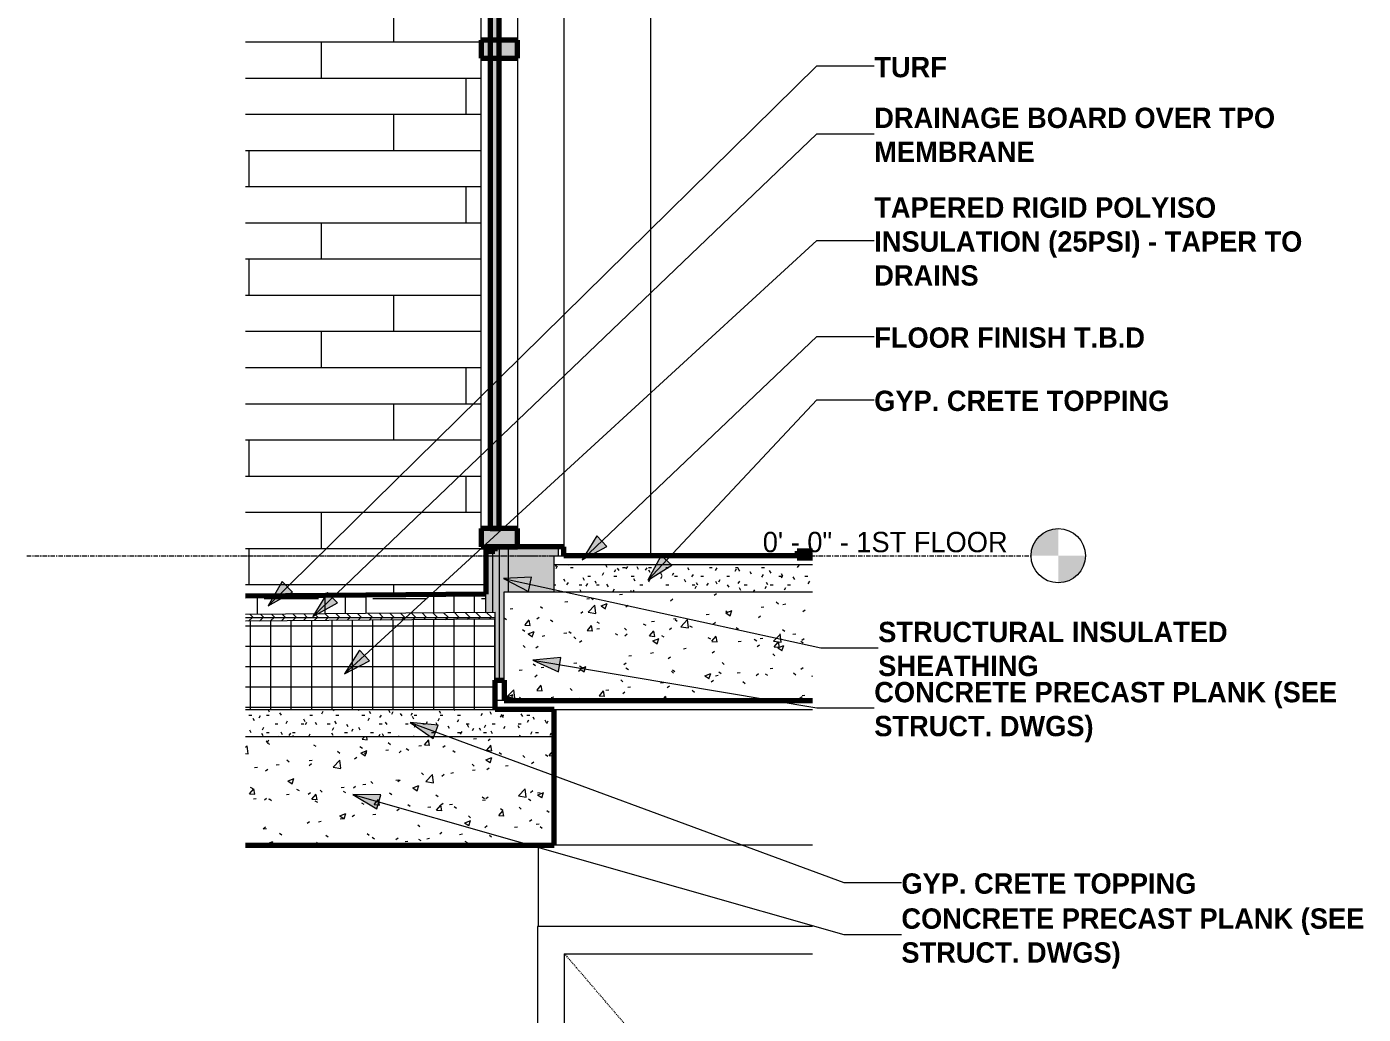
# Model space of a CAD drawing. Header units: inches. Extents: x -3449 to -2631, y -208 to 451.
# Drawn here: x -3293.9 to -3146.2, y -50.7 to 58.5 of the extents above; entities that cross this region are included whole.
import ezdxf

# ---------------------------------------------------------------- set-up
doc = ezdxf.new("R2010")
doc.units = ezdxf.units.IN
doc.header["$MEASUREMENT"] = 0
for name, pattern in [('Aligning Line 1_8_', [0.25, 0.125, -0.125]), ('Dash 1_16_', [0.125, 0.0625, -0.0625]), ('Grid Line 1_2_', [0.875, 0.5, -0.125, 0.125, -0.125])]:
    doc.linetypes.add(name, pattern=pattern)
for name, color, linetype, lineweight in [('0-2', 135, 'Continuous', 9), ('0-3', 250, 'Continuous', 5), ('A-DOOR-1', 7, 'Dash 1_16_', 9), ('A-DOOR-FRAM-1', 7, 'Continuous', 9), ('A-FLOR-2', 31, 'Continuous', 18), ('A-FLOR-3', 55, 'Continuous', 18), ('A-FLOR-4', 192, 'Continuous', 70), ('A-FLOR-5', 250, 'Continuous', 70), ('A-FLOR-LEVL', 51, 'Continuous', 9), ('A-FLOR-LEVL-1', 51, 'Grid Line 1_2_', 9), ('A-FLOR-MCUT', 51, 'Continuous', 18), ('A-FLOR-PATT-1', 8, 'Continuous', 9), ('A-FLOR-PATT-2', 135, 'Continuous', 9), ('A-GLAZ-1', 55, 'Continuous', 18), ('A-GLAZ-2', 10, 'Continuous', 18), ('A-GLAZ-3', 27, 'Continuous', 18), ('A-GLAZ-4', 151, 'Continuous', 70), ('A-WALL', 113, 'Continuous', 18), ('A-WALL-1', 55, 'Continuous', 18), ('A-WALL-3', 8, 'Continuous', 5), ('A-WALL-4', 23, 'Continuous', 18), ('A-WALL-7', 113, 'Continuous', 70), ('A-WALL-PATT-1', 135, 'Continuous', 9), ('A-WALL-PATT-2', 111, 'Continuous', 9), ('G-ANNO-SYMB', 111, 'Aligning Line 1_8_', 9), ('G-ANNO-TEXT', 231, 'Continuous', 9), ('I-WALL-1', 55, 'Continuous', 18)]:
    doc.layers.add(name, color=color, linetype=linetype, lineweight=lineweight)
doc.styles.add('Century Gothic', font='ufonts.com_century-gothic.ttf', dxfattribs={"height": 2.25})
doc.styles.add('Century Gothic_B', font='GOTHICB.TTF', dxfattribs={"height": 2.25})
pattern_1 = [(0, (-3381.6211, 68.768), (0, 1.2), []), (315, (-3381.6211, 68.768), (1.199253, 0), [1.696, -1.696]), (45, (-3381.6211, 68.768), (1.199253, 0), [1.696, -1.696])]
pattern_2 = [(0, (-3381.6211, 68.768), (3.84, 0.96), [0.317, -2.563, 0.317, -2.563, -15.36]), (0, (-3381.6211, 68.768), (3.84, 0.96), [-5.76, 0.317, -5.443, 0.317, -2.563, -6.72]), (0, (-3381.6211, 68.768), (3.84, 0.96), [-14.4, 0.317, -1.603, 0.317, -4.483]), (120, (-3380.1811, 69.248), (-2.7513844, 2.8455376), [0.317, -2.563, 0.317, -2.563, -15.36]), (120, (-3380.1811, 69.248), (-2.7513844, 2.8455376), [-5.76, 0.317, -5.443, 0.317, -2.563, -6.72]), (120, (-3380.1811, 69.248), (-2.7513844, 2.8455376), [-14.4, 0.317, -1.603, 0.317, -4.483]), (240, (-3379.7011, 71.168), (-1.0886156, -3.8055376), [0.317, -2.563, 0.317, -2.563, -15.36]), (240, (-3379.7011, 71.168), (-1.0886156, -3.8055376), [-5.76, 0.317, -5.443, 0.317, -2.563, -6.72]), (240, (-3379.7011, 71.168), (-1.0886156, -3.8055376), [-14.4, 0.317, -1.603, 0.317, -4.483])]
pattern_3 = [(50, (-3381.621, 68.768), (6.886, -0.6021), [0.72, -7.92]), (355, (-3381.621, 68.768), (-1.33176, 7.22055), [0.576, -6.336]), (100.451, (-3381.047, 68.718), (5.55363, 6.6182), [0.612, -6.731]), (46.184, (-3381.621, 70.688), (10.24564, -1.58893), [1.08, -11.88]), (96.636, (-3380.767, 70.555), (8.97244, 9.3515), [0.918, -10.096]), (351.184, (-3381.621, 70.688), (8.9732, 9.35123), [0.864, -9.504]), (21, (-3380.661, 70.208), (5.73073, -3.865), [0.72, -7.92]), (326, (-3380.661, 70.208), (2.3358, 6.96088), [0.576, -6.336]), (71.451, (-3380.184, 69.886), (8.06588, 3.09595), [0.612, -6.731]), (37.5, (-3381.621, 68.768), (0.116866, 3.195478), [0.317, -5.942, 0.317, -6.115, -6.36]), (37.5, (-3381.621, 68.768), (0.116866, 3.195478), [-12.691, 0.317, -6.043]), (7.5, (-3381.621, 68.768), (2.52543, 3.786025), [0.317, -3.35, 0.317, -5.798, -2.424]), (7.5, (-3381.621, 68.768), (2.52543, 3.786025), [-9.782, 0.317, -2.107]), (327.5, (-3383.762, 68.768), (5.12437, -0.216176), [0.317, -2.083, 0.317, -7.171, -9.936]), (327.5, (-3383.762, 68.768), (5.12437, -0.216176), [-9.888, 0.317, -9.619]), (317.5, (-3384.722, 68.768), (5.59833, 0.96141), [0.317, -2.803, 0.317, -4.656, -7.056]), (317.5, (-3384.722, 68.768), (5.59833, 0.96141), [-8.093, 0.317, -6.739])]

# ---------------------------------------------------------------- blocks, each defined once
blk = doc.blocks.new('generic INT BASEMENT STR_ DOOR - generic INT BASEMENT STR_ DOOR-2045543-Section 15 - Callout 2')
at = {"layer": 'A-DOOR-1'}
for p, q in [((3436.4, -75.94), (3409.02, -44)), ((3409.24, -127.75), (3436.4, -96.06))]:
    blk.add_line(p, q, dxfattribs=at)
at = {"layer": 'A-DOOR-FRAM-1'}
for p, q in [((3436.4, -41), (3406.02, -41)), ((3406.02, -41), (3406.02, -127.75)), ((3409.02, -127.75), (3409.02, -44)), ((3409.02, -44), (3436.4, -44))]:
    blk.add_line(p, q, dxfattribs=at)
blk = doc.blocks.new('CTR - 1st Phase - Common Walls_rvt-2-Section 15 - Callout 2')
at = {"layer": 'A-FLOR-2'}
blk.add_hatch(color=256, dxfattribs=at).paths.add_polyline_path([(3436.4, 0), (3436.4, 0.5), (3434.72, 0.5), (3434.72, 0)], flags=0)
at = {"layer": 'A-WALL-PATT-1'}
h = blk.add_hatch(dxfattribs=at)
h.set_pattern_fill('FP_23', color=256, style=0, pattern_type=2)
h.set_pattern_definition([(90, (3819.324, -128), (-36.188, 2e-15), [])])
h.paths.add_polyline_path([(3406.02, -127.75), (3406.02, -41), (3436.4, -41), (3436.4, -32), (3373.76, -32), (3373.76, -127.75)], flags=0)
at = {"layer": 'A-FLOR-5'}
for p, q in [((3436.4, 0.5), (3434.72, 0.5)), ((3434.72, 0.5), (3434.72, -0.25)), ((3434.72, -0.25), (3436.4, -0.25))]:
    blk.add_line(p, q, dxfattribs=at)
at = {"layer": 'I-WALL-1'}
blk.add_line((3418.52, 109.87), (3418.52, 0), dxfattribs=at)
at = {"layer": '0-2'}
blk.add_blockref('generic INT BASEMENT STR_ DOOR - generic INT BASEMENT STR_ DOOR-2045543-Section 15 - Callout 2', (0, 0), dxfattribs=at)
blk = doc.blocks.new('_THE_ WINDOW _ DOOR - Window - 1st Floor-2113398-Section 15 - Callout 2')
at = {"layer": 'A-GLAZ-2'}
blk.add_hatch(color=256, dxfattribs=at).paths.add_polyline_path([(3401.8, 3), (3401.8, 83.37), (3400.8, 83.37), (3400.8, 3), (3401.48, 3)], flags=0)
at = {"layer": 'A-GLAZ-3'}
h = blk.add_hatch(color=256, dxfattribs=at)
h.paths.add_polyline_path([(3399.8, 1), (3403.8, 1), (3403.8, 3), (3399.8, 3)], flags=0)
h.paths.add_polyline_path([(3400.32, 83.37), (3403.8, 83.37), (3403.8, 85.37), (3399.8, 85.37), (3399.8, 83.37), (3400.3, 83.37)], flags=0)
h = blk.add_hatch(color=256, dxfattribs=at)
h.paths.add_polyline_path([(3401.8, 55), (3403.8, 55), (3403.8, 57), (3401.8, 57)], flags=0)
h.paths.add_polyline_path([(3400.8, 55), (3400.8, 57), (3399.8, 57), (3399.8, 55), (3400.66, 55)], flags=0)
blk.add_hatch(color=256, dxfattribs=at).paths.add_polyline_path([(3401.3, 0.5), (3401.3, 1), (3400.3, 1), (3400.3, 0.5), (3401.05, 0.5)], flags=0)
at = {"layer": 'A-GLAZ-1'}
for p, q in [((3399.8, 57), (3399.8, 83.37)), ((3403.8, 83.37), (3403.8, 57)), ((3399.8, 3), (3399.8, 55)), ((3403.8, 55), (3403.8, 3))]:
    blk.add_line(p, q, dxfattribs=at)
at = {"layer": 'A-GLAZ-4'}
for p, q in [((3403.8, 85.37), (3399.8, 85.37)), ((3399.8, 85.37), (3399.8, 83.37)), ((3403.8, 83.37), (3403.8, 85.37)), ((3399.8, 83.37), (3403.8, 83.37)), ((3400.8, 83.37), (3400.8, 3)), ((3401.8, 83.37), (3400.8, 83.37)), ((3401.8, 3), (3401.8, 83.37)), ((3403.8, 57), (3399.8, 57)), ((3399.8, 57), (3399.8, 55)), ((3403.8, 55), (3403.8, 57)), ((3399.8, 55), (3403.8, 55)), ((3403.8, 3), (3399.8, 3)), ((3399.8, 3), (3399.8, 1)), ((3400.8, 3), (3401.8, 3)), ((3403.8, 1), (3403.8, 3)), ((3399.8, 1), (3403.8, 1)), ((3401.3, 1), (3400.3, 1)), ((3400.3, 1), (3400.3, 0.5)), ((3400.3, 0.5), (3401.3, 0.5)), ((3401.3, 0.5), (3401.3, 1))]:
    blk.add_line(p, q, dxfattribs=at)
blk = doc.blocks.new('Level - Level Head - Circle-50818-Section 15 - Callout 2')
at = {"layer": 'A-FLOR-LEVL'}
h = blk.add_hatch(color=256, dxfattribs=at)
edge = h.paths.add_edge_path(flags=0)
edge.add_line((3463.57, 0), (3460.57, 0))
edge.add_arc((3463.57, 0), 3, 90, 180, ccw=False)
edge.add_line((3463.57, 3), (3463.57, 0))
h = blk.add_hatch(color=256, dxfattribs=at)
edge = h.paths.add_edge_path(flags=0)
edge.add_line((3463.57, -3), (3463.57, 0))
edge.add_line((3463.57, 0), (3466.57, 0))
edge.add_arc((3463.57, 0), 3, 270, 360, ccw=False)
blk.add_circle((3463.57, 0), 3, dxfattribs=at)

msp = doc.modelspace()

# ---------------------------------------------------------------- hatches: boundary and pattern name
at = {"layer": 'A-FLOR-PATT-1'}
h = msp.add_hatch(dxfattribs=at)
h.set_pattern_fill('FP_26', color=256, style=0, pattern_type=2)
h.set_pattern_definition(pattern_2)
h.paths.add_polyline_path([(-3224.91, -4), (-3207.04, -4), (-3207.04, -1), (-3235.58, -1), (-3235.58, -4), (-3230.91, -4)], flags=0)
h = msp.add_hatch(dxfattribs=at)
h.set_pattern_fill('FP_22', color=256, style=0, pattern_type=2)
h.set_pattern_definition([(0, (-3381.621, 68.768), (6, 6), [6, -6]), (0, (-3381.621, 71.018), (6, 6), [6, -6]), (0, (-3381.621, 73.268), (6, 6), [6, -6]), (90, (-3380.871, 74.018), (-6, 6), [6, -6]), (90, (-3378.621, 74.018), (-6, 6), [6, -6]), (90, (-3376.371, 74.018), (-6, 6), [6, -6])])
h.paths.add_polyline_path([(-3269.67, -6.48), (-3243.14, -6.26), (-3243.14, -4.26), (-3269.67, -4.48), (-3269.67, -6.32)], flags=0)
h = msp.add_hatch(dxfattribs=at)
h.set_pattern_fill('FP_27', color=256, style=0, pattern_type=2)
h.set_pattern_definition(pattern_3)
h.paths.add_polyline_path([(-3241.08, -16), (-3207.04, -16), (-3207.04, -4), (-3241.08, -4), (-3241.08, -13.75)], flags=0)
h = msp.add_hatch(dxfattribs=at)
h.set_pattern_fill('FP_16', color=256, style=0, pattern_type=2)
h.set_pattern_definition(pattern_1)
h.paths.add_polyline_path([(-3269.67, -7.23), (-3242.08, -7), (-3242.08, -6.25), (-3269.67, -6.48), (-3269.67, -7)], flags=0)
h = msp.add_hatch(dxfattribs=at)
h.set_pattern_fill('FP_24', color=256, style=0, pattern_type=2)
h.set_pattern_definition([(0, (-3381.621, 68.768), (0, 2.25), []), (90, (-3381.621, 68.768), (-2.25, 1e-16), [])])
h.paths.add_polyline_path([(-3269.67, -17), (-3242.08, -17), (-3242.08, -7), (-3269.67, -7.23), (-3269.67, -16.78)], flags=0)
h = msp.add_hatch(dxfattribs=at)
h.set_pattern_fill('FP_26', color=256, style=0, pattern_type=2)
h.set_pattern_definition(pattern_2)
h.paths.add_polyline_path([(-3235.58, -20), (-3235.58, -17), (-3269.67, -17), (-3269.67, -20), (-3238.36, -20)], flags=0)
h = msp.add_hatch(dxfattribs=at)
h.set_pattern_fill('FP_27', color=256, style=0, pattern_type=2)
h.set_pattern_definition(pattern_3)
h.paths.add_polyline_path([(-3269.67, -32), (-3235.58, -32), (-3235.58, -20), (-3269.67, -20)], flags=0)
at = {"layer": 'A-FLOR-PATT-2'}
msp.add_hatch(color=256, dxfattribs=at).paths.add_polyline_path([(-3269.67, -4.48), (-3246.18, -4.28), (-3269.67, -4.28), (-3269.67, -4.48)], flags=0)
at = {"layer": 'A-WALL-3'}
h = msp.add_hatch(color=256, dxfattribs=at)
h.paths.add_polyline_path([(-3241.64, -13.75), (-3241.64, 1), (-3242.14, 1), (-3242.14, 0.5), (-3242.39, 0.5), (-3242.39, -6.25), (-3242.08, -6.26), (-3242.08, -13.75)], flags=0)
h.paths.add_polyline_path([(-3242.39, 85.37), (-3241.64, 85.37), (-3241.64, 109.75), (-3242.39, 109.75), (-3242.39, 102.47)], flags=0)
at = {"layer": 'A-WALL-4'}
h = msp.add_hatch(color=256, dxfattribs=at)
h.paths.add_polyline_path([(-3243.14, -6.26), (-3242.39, -6.25), (-3242.39, 0.5), (-3243.14, 0.5), (-3243.14, -5.27)], flags=0)
h.paths.add_polyline_path([(-3242.39, 85.37), (-3242.39, 109.75), (-3243.14, 109.75), (-3243.14, 85.37)], flags=0)
at = {"layer": 'A-WALL-PATT-1'}
h = msp.add_hatch(dxfattribs=at)
h.set_pattern_fill('FP_25', color=256, style=0, pattern_type=2)
h.set_pattern_definition([(0, (-4541.3, 0.8), (0, 4), []), (90, (-4541.3, 0.8), (-8, 8), [4, -28]), (90, (-4525.3, 4.8), (-8, 8), [4, -28])])
h.paths.add_polyline_path([(-3245.17, -4.28), (-3243.14, -4.25), (-3243.14, 1), (-3243.64, 1), (-3243.64, 85.37), (-3243.14, 85.37), (-3243.14, 108.37), (-3269.67, 108.37), (-3269.67, -4.28), (-3246.18, -4.28)], flags=0)
h.paths.add_polyline_path([(-3266.91, 63.37), (-3266.91, 71.12), (-3267.16, 71.12), (-3267.16, 77.62), (-3266.91, 77.62), (-3266.91, 85.37), (-3264.91, 85.37), (-3264.91, 77.62), (-3264.66, 77.62), (-3264.66, 71.12), (-3264.91, 71.12), (-3264.91, 63.37)], flags=0)
at = {"layer": 'A-WALL-PATT-2'}
h = msp.add_hatch(dxfattribs=at)
h.set_pattern_fill('FP_16', color=256, style=0, pattern_type=2)
h.set_pattern_definition(pattern_1)
h.paths.add_polyline_path([(-3241.64, -13.75), (-3241.08, -13.75), (-3241.08, -4), (-3240.64, -4), (-3240.64, 1), (-3241.64, 1), (-3241.64, -12.73)], flags=0)
h.paths.add_polyline_path([(-3240.64, 85.37), (-3240.64, 109.75), (-3241.64, 109.75), (-3241.64, 85.37)], flags=0)
h = msp.add_hatch(dxfattribs=at)
h.set_pattern_fill('FP_17', color=256, style=0, pattern_type=2)
h.set_pattern_definition([(161.57, (-3381.5011, 68.888), (-0.9603837, -0.0003992), [0, -6.83, 0.758, 0]), (18.43, (-3381.7411, 68.888), (-0.9603837, 0.0003992), [0, -6.83, 0.758, 0]), (108.43, (-3381.5011, 68.888), (0.4795102, -2.4005264), [2.276, -5.312]), (71.57, (-3381.7411, 68.888), (0.4795102, 2.4005264), [2.276, -5.312])])
h.paths.add_polyline_path([(-3235.58, -4), (-3235.58, 0), (-3235.14, 0), (-3235.14, 1), (-3240.64, 1), (-3240.64, -4), (-3238.36, -4)], flags=0)
h.paths.add_polyline_path([(-3235.14, 85.37), (-3235.14, 109.75), (-3240.64, 109.75), (-3240.64, 85.37)], flags=0)
h = msp.add_hatch(dxfattribs=at)
h.set_pattern_fill('FP_18', color=256, style=0, pattern_type=2)
h.set_pattern_definition([(0, (-3381.6211, 68.768), (7.68, 1.92), [0.317, -5.443, 0.317, -5.443, -30.72]), (0, (-3381.6211, 68.768), (7.68, 1.92), [-11.52, 0.317, -11.203, 0.317, -5.443, -13.44]), (0, (-3381.6211, 68.768), (7.68, 1.92), [-28.8, 0.317, -3.523, 0.317, -9.283]), (120, (-3378.7411, 69.728), (-5.502769, 5.691075), [0.317, -5.443, 0.317, -5.443, -30.72]), (120, (-3378.7411, 69.728), (-5.502769, 5.691075), [-11.52, 0.317, -11.203, 0.317, -5.443, -13.44]), (120, (-3378.7411, 69.728), (-5.502769, 5.691075), [-28.8, 0.317, -3.523, 0.317, -9.283]), (240, (-3377.7811, 73.568), (-2.177231, -7.611075), [0.317, -5.443, 0.317, -5.443, -30.72]), (240, (-3377.7811, 73.568), (-2.177231, -7.611075), [-11.52, 0.317, -11.203, 0.317, -5.443, -13.44]), (240, (-3377.7811, 73.568), (-2.177231, -7.611075), [-28.8, 0.317, -3.523, 0.317, -9.283])])
h.paths.add_polyline_path([(-3234.51, 0), (-3234.51, 1), (-3235.14, 1), (-3235.14, 0)], flags=0)
h.paths.add_polyline_path([(-3235.14, 85.37), (-3234.51, 85.37), (-3234.51, 109.75), (-3235.14, 109.75), (-3235.14, 102.47)], flags=0)
at = {"layer": 'G-ANNO-TEXT'}
for points in [[(-3232.47, -0.46), (-3229.74, 1.03), (-3230.85, 2.19)], [(-3225.22, -2.71), (-3222.58, -1.06), (-3223.76, 0.03)], [(-3267.19, -5.54), (-3264.49, -4.01), (-3265.62, -2.86)], [(-3241.18, -2.51), (-3238.42, -3.94), (-3238.08, -2.36)], [(-3262.23, -6.72), (-3259.51, -5.22), (-3260.62, -4.06)], [(-3258.75, -13.05), (-3255.99, -11.61), (-3257.08, -10.42)], [(-3237.92, -11.55), (-3235.09, -12.84), (-3234.82, -11.25)], [(-3251.49, -18.42), (-3248.95, -20.22), (-3248.4, -18.71)], [(-3257.84, -26.39), (-3255.18, -27.99), (-3254.74, -26.44)]]:
    msp.add_hatch(color=256, dxfattribs=at).paths.add_polyline_path(points, flags=0)

# ---------------------------------------------------------------- linework, layer by layer
at = {"layer": 'A-FLOR-3'}
for p, q in [((-3241.08, -16), (-3242.08, -16)), ((-3235.58, -17), (-3207.04, -17)), ((-3207.04, -32), (-3235.58, -32))]:
    msp.add_line(p, q, dxfattribs=at)
at = {"layer": 'A-FLOR-4'}
for p, q in [((-3207.04, 0), (-3234.51, 0)), ((-3243.14, -4.26), (-3269.67, -4.48)), ((-3242.08, -17), (-3242.08, -13.75)), ((-3241.08, -13.75), (-3241.08, -16)), ((-3241.08, -16), (-3207.04, -16)), ((-3235.58, -17), (-3242.08, -17)), ((-3235.58, -32), (-3235.58, -17)), ((-3269.67, -32), (-3235.58, -32))]:
    msp.add_line(p, q, dxfattribs=at)
at = {"layer": 'A-FLOR-LEVL-1'}
msp.add_line((-3293.86, 0), (-3182.86, 0), dxfattribs=at)
at = {"layer": 'A-FLOR-MCUT'}
for p, q in [((-3207.04, -1), (-3235.58, -1)), ((-3243.14, -6.26), (-3243.14, -4.26)), ((-3241.08, -4), (-3207.04, -4)), ((-3243.14, -6.26), (-3269.67, -6.48)), ((-3242.08, -7), (-3269.67, -7.23)), ((-3242.08, -13.75), (-3242.08, -6.25)), ((-3269.67, -17), (-3242.08, -17)), ((-3235.58, -20), (-3269.67, -20))]:
    msp.add_line(p, q, dxfattribs=at)
at = {"layer": 'A-WALL'}
for p, q in [((-3242.39, 0.5), (-3242.39, -6.25)), ((-3241.64, 1), (-3241.64, -13.75)), ((-3240.64, 1), (-3240.64, -4)), ((-3235.14, 1), (-3235.14, 0)), ((-3235.58, -4), (-3235.58, 0)), ((-3235.58, 0), (-3234.51, 0)), ((-3241.08, -13.75), (-3241.08, -4)), ((-3243.14, -6.26), (-3242.08, -6.25))]:
    msp.add_line(p, q, dxfattribs=at)
at = {"layer": 'A-WALL-1'}
for p, q in [((-3234.51, 85.37), (-3234.51, 1)), ((-3269.67, -4.28), (-3245.17, -4.28))]:
    msp.add_line(p, q, dxfattribs=at)
at = {"layer": 'A-WALL-7'}
for p, q in [((-3242.14, 0.5), (-3243.14, 0.5)), ((-3243.14, 0.5), (-3243.14, -4.26)), ((-3234.51, 1), (-3242.14, 1)), ((-3242.14, 1), (-3242.14, 0.5)), ((-3234.51, 0), (-3234.51, 1)), ((-3242.08, -13.75), (-3241.08, -13.75))]:
    msp.add_line(p, q, dxfattribs=at)
at = {"layer": 'G-ANNO-SYMB'}
msp.add_line((-3269.67, 0), (-3207.04, 0), dxfattribs=at)
at = {"layer": 'G-ANNO-TEXT'}
for p, q in [((-3267.19, -5.54), (-3206.56, 54.14)), ((-3206.56, 54.14), (-3200.2, 54.14)), ((-3262.23, -6.72), (-3206.56, 46.65)), ((-3206.56, 46.65), (-3200.2, 46.65)), ((-3258.75, -13.05), (-3206.56, 34.85)), ((-3206.56, 34.85), (-3200.2, 34.85)), ((-3232.47, -0.46), (-3206.56, 24.24)), ((-3206.56, 24.24), (-3200.2, 24.24)), ((-3225.22, -2.71), (-3206.56, 17.25)), ((-3206.56, 17.25), (-3200.2, 17.25)), ((-3230.85, 2.19), (-3232.47, -0.46)), ((-3229.74, 1.03), (-3230.85, 2.19)), ((-3232.47, -0.46), (-3229.74, 1.03)), ((-3223.76, 0.03), (-3225.22, -2.71)), ((-3222.58, -1.06), (-3223.76, 0.03)), ((-3225.22, -2.71), (-3222.58, -1.06)), ((-3265.62, -2.86), (-3267.19, -5.54)), ((-3264.49, -4.01), (-3265.62, -2.86)), ((-3238.08, -2.36), (-3241.18, -2.51)), ((-3241.18, -2.51), (-3238.42, -3.94)), ((-3241.18, -2.51), (-3206.12, -10.17)), ((-3238.42, -3.94), (-3238.08, -2.36)), ((-3267.19, -5.54), (-3264.49, -4.01)), ((-3260.62, -4.06), (-3262.23, -6.72)), ((-3259.51, -5.22), (-3260.62, -4.06)), ((-3262.23, -6.72), (-3259.51, -5.22)), ((-3206.12, -10.17), (-3199.76, -10.17)), ((-3257.08, -10.42), (-3258.75, -13.05)), ((-3258.75, -13.05), (-3255.99, -11.61)), ((-3255.99, -11.61), (-3257.08, -10.42)), ((-3234.82, -11.25), (-3237.92, -11.55)), ((-3237.92, -11.55), (-3235.09, -12.84)), ((-3237.92, -11.55), (-3206.56, -16.82)), ((-3235.09, -12.84), (-3234.82, -11.25)), ((-3206.56, -16.82), (-3200.2, -16.82)), ((-3251.49, -18.42), (-3248.95, -20.22)), ((-3248.4, -18.71), (-3251.49, -18.42)), ((-3251.49, -18.42), (-3203.56, -36.11)), ((-3248.95, -20.22), (-3248.4, -18.71)), ((-3257.84, -26.39), (-3255.18, -27.99)), ((-3254.74, -26.44), (-3257.84, -26.39)), ((-3257.84, -26.39), (-3203.56, -41.85)), ((-3255.18, -27.99), (-3254.74, -26.44)), ((-3203.56, -36.11), (-3197.2, -36.11)), ((-3203.56, -41.85), (-3197.2, -41.85))]:
    msp.add_line(p, q, dxfattribs=at)

# ---------------------------------------------------------------- block references
at = {"layer": '0-3'}
msp.add_blockref('CTR - 1st Phase - Common Walls_rvt-2-Section 15 - Callout 2', (-6643.44, 0), dxfattribs=at)
at = {"layer": 'A-FLOR-LEVL'}
msp.add_blockref('Level - Level Head - Circle-50818-Section 15 - Callout 2', (-6643.44, 0), dxfattribs=at)
at = {"layer": 'A-GLAZ-1'}
msp.add_blockref('_THE_ WINDOW _ DOOR - Window - 1st Floor-2113398-Section 15 - Callout 2', (-6643.44, 0), dxfattribs=at)

# ---------------------------------------------------------------- texts
at = {"layer": 'A-FLOR-LEVL', "insert": (-3212.52, 2.64), "char_height": 2.25, "width": 32.4967, "attachment_point": 1, "style": 'Century Gothic'}
msp.add_mtext('0\' - 0" - 1ST FLOOR', dxfattribs=at)
at = {"layer": 'G-ANNO-TEXT', "char_height": 2.25, "attachment_point": 1, "style": 'Century Gothic_B'}
for s, insert, width in [('TURF', (-3200.2, 55.14), 8.181), ('DRAINAGE BOARD OVER TPO', (-3200.2, 49.53), 53.934), ('MEMBRANE', (-3200.2, 45.78), 21.3615), ('TAPERED RIGID POLYISO', (-3200.2, 39.61), 44.1622), ('INSULATION (25PSI) - TAPER TO', (-3200.2, 35.86), 56.055), ('DRAINS', (-3200.2, 32.11), 13.8622), ('FLOOR FINISH T.B.D', (-3200.2, 25.24), 34.6177), ('GYP. CRETE TOPPING', (-3200.2, 18.25), 38.481), ('STRUCTURAL INSULATED', (-3199.76, -7.3), 42.7987), ('SHEATHING', (-3199.76, -11.05), 21.0585), ('CONCRETE PRECAST PLANK (SEE', (-3200.2, -13.95), 59.0092), ('STRUCT. DWGS)', (-3200.2, -17.7), 28.1032), ('GYP. CRETE TOPPING', (-3197.2, -35.11), 38.481), ('CONCRETE PRECAST PLANK (SEE', (-3197.2, -38.98), 59.0092), ('STRUCT. DWGS)', (-3197.2, -42.73), 28.1032)]:
    msp.add_mtext(s, dxfattribs=dict(at, insert=insert, width=width))

doc.saveas('drawing.dxf')
